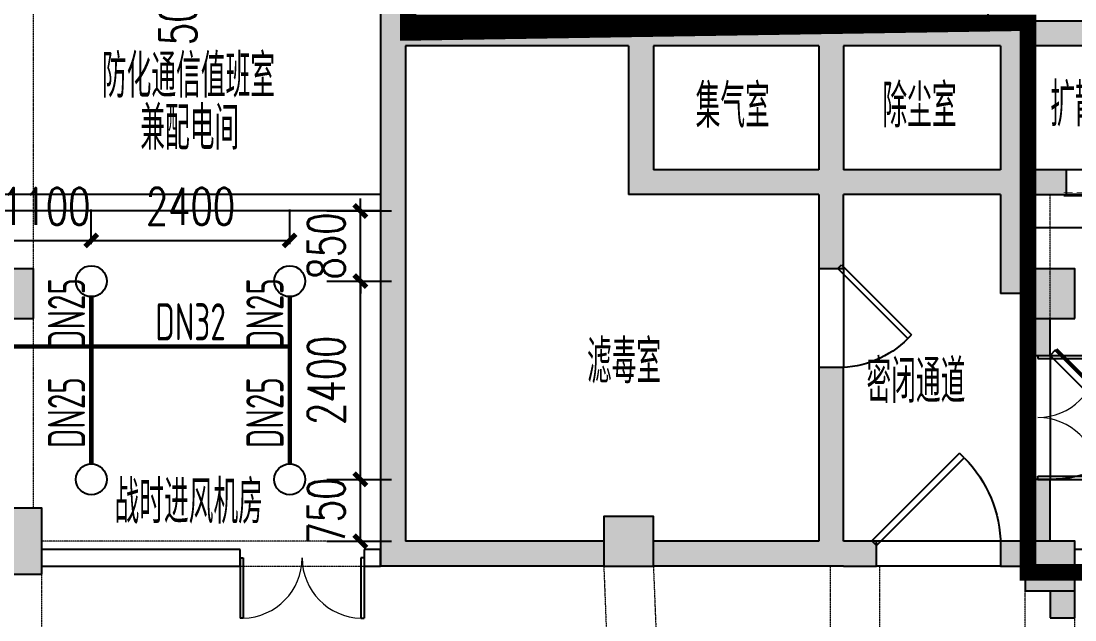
# Model space of a CAD drawing. Extents: x 6824721 to 16538177, y 2478193 to 6665639.
# Drawn here: x 8876364 to 8889114, y 2873499 to 2880751 of the extents above; entities that cross this region are included whole.
import ezdxf

# ---------------------------------------------------------------- set-up
doc = ezdxf.new("R2010")
doc.units = 0
doc.header["$LTSCALE"] = 10
doc.linetypes.add('DASH', pattern=[0.35, 0.25, -0.1])
doc.linetypes.add('排水', pattern=[1.1, 1, -0.1])
for name, color, linetype, lineweight in [('$0$A-PUB_HATCH', 8, 'Continuous', 0), ('GPS-污水', 2, '排水', 40), ('钢梁', 141, 'Continuous', 18)]:
    doc.layers.add(name, color=color, linetype=linetype, lineweight=lineweight)
for name, color, linetype in [('0-wo', 8, 'Continuous'), ('DOOR_FIRE', 4, 'Continuous'), ('PUB_HATCH', 8, 'Continuous'), ('S-梁-虚线', 4, 'DASH'), ('W-EQUIP_喷头', 7, 'Continuous'), ('W-PIPE-喷淋中', 6, 'Continuous'), ('W-TEXT_喷淋', 7, 'Continuous'), ('W-TWT_DIM', 3, 'Continuous'), ('WALL', 9, 'Continuous'), ('集水坑', 4, 'Continuous')]:
    doc.layers.add(name, color=color, linetype=linetype)
doc.styles.add('8B2_02', font='tssdeng.shx', dxfattribs={"width": 0.7, "bigfont": 'TSSDCHN.shx'})
doc.styles.add('_TCH_DIM_T3', font='SIMPLEX', dxfattribs={"width": 0.7058823529411765, "bigfont": 'GBCBIG'})
doc.styles.add('_TWT_PIPEDN', font='TSSDENG', dxfattribs={"width": 0.8, "height": 3.5, "bigfont": 'TSSDCHN'})
doc.styles.get("Standard").update_dxf_attribs({"font": 'TSSDENG.shx', "width": 0.7, "bigfont": 'TSSDCHN.shx'})
doc.dimstyles.new('_TWT_ARCH&&150', dxfattribs={"dimtxt": 446.25, "dimasz": 150, "dimexe": 375, "dimexo": 450, "dimgap": 189.375, "dimtad": 1, "dimdec": 0, "dimzin": 0, "dimdsep": 46, "dimtxsty": '_TCH_DIM_T3', "dimblk": 'ARCHTICK', "dimcen": 0.09, "dimclrt": 7, "dimazin": 2, "dimtfac": 1, "dimtdec": 0, "dimtix": 1, "dimtmove": 2, "dimatfit": 3, "dimfxl": 0, "dimtolj": 1, "dimtzin": 0, "dimarcsym": 0})

# ---------------------------------------------------------------- blocks, each defined once
blk = doc.blocks.new('$DorLib2D$00000002')
for p, q in [((-0.5, -5.684341886080802e-17), (-0.5000000000000007, 0.4875)), ((-0.4750000000000007, 0.4875), (-0.5000000000000007, 0.4875)), ((-0.475, -2.842170943040401e-17), (-0.4750000000000007, 0.4875)), ((0.475, -2.842170943040401e-17), (0.4750000000000007, 0.4875)), ((0.4750000000000007, 0.4875), (0.5000000000000007, 0.4875)), ((0.5, -5.684341886080802e-17), (0.5000000000000007, 0.4875)), ((-0.5, -5.684341886080802e-17), (-0.475, -2.842170943040401e-17)), ((0.5, -5.684341886080802e-17), (0.475, -2.842170943040401e-17))]:
    blk.add_line(p, q)
at = {"lineweight": 13}
for centre, start, end in [((-0.4875, -4.263256414560601e-17), 0, 88.53071641864632), ((0.4875, -4.263256414560601e-17), 91.4692835813537, 180)]:
    blk.add_arc(centre, 0.4875, start, end, dxfattribs=at)
blk = doc.blocks.new('A$C34047BB8')
at = {"layer": 'DOOR_FIRE', "xscale": 1500, "yscale": 1500, "zscale": 100, "rotation": 270}
blk.add_blockref('$DorLib2D$00000002', (0, -750), dxfattribs=at)
blk = doc.blocks.new('_FZH')
blk.add_lwpolyline([(-0.5, -0.5), (0.5, -0.5), (0.5, 0.5), (-0.5, 0.5)], close=True)
at = {"layer": 'PUB_HATCH'}
blk.add_solid([(-0.5, -0.5), (0.5, -0.5), (-0.5, 0.5), (0.5, 0.5)], dxfattribs=at)
blk = doc.blocks.new('$DorLib2D$00000081')
for p, q in [((-0.2071067811830289, 0.7737734478479581), (-0.1693944195197901, 0.8114858095112254)), ((0.5000000000035243, 0.06666666666140486), (-0.2071067811830289, 0.7737734478479581)), ((0.5377123616667632, 0.1043790283246722), (-0.1693944195197901, 0.8114858095112254)), ((0.5000000000035243, 0.06666666666140486), (0.5377123616666495, 0.1043790283246722))]:
    blk.add_line(p, q)
blk.add_arc((0.5000000000035243, 0.06666666666140486), 1, 135, 180)
blk = doc.blocks.new('$DorLib2D$00000084')
for p, q in [((-0.207106781192806, 0.8071067811842454), (-0.1599663291136721, 0.8542472332633508)), ((0.4999999999938609, 0.09999999999763531), (-0.2071067811926923, 0.8071067811842454)), ((0.4999999999938609, 0.09999999999763531), (0.5471404520728811, 0.1471404520767408))]:
    blk.add_line(p, q)
at = {"const_width": 0.03333333333333334}
blk.add_lwpolyline([(0.5471404520728811, 0.1471404520767408), (-0.1599663291136721, 0.8542472332634077)], dxfattribs=at)
blk.add_arc((0.4999999999938609, 0.09999999999763531), 1.000000000000078, 135, 180)
blk = doc.blocks.new('$DorLib2D$00000246')
at = {"color": 0}
for points, const_width in [([(-0.5750000000000668, 0.3213843020813272), (0.5749999999999389, 0.3213843020812561)], 0.05999999999999999), ([(-0.5750000000000668, 0.2465546332150694), (-0.3563932530413396, 0.2465546332150623)], 0.012), ([(-0.04221610894174432, 0.2465546332150694), (-0.2608228559004715, 0.2465546332150623)], 0.012), ([(0.2830520258359499, 0.2465546332150694), (0.06444527887722273, 0.2465546332150623)], 0.012), ([(0.5749999999999318, 0.2465546332150694), (0.3563932530412046, 0.2465546332150623)], 0.012)]:
    blk.add_lwpolyline(points, dxfattribs=dict(at, const_width=const_width))
blk = doc.blocks.new('$SB01_1')
h = blk.add_hatch(color=256)
h.dxf.hatch_style = 1
h.paths.add_polyline_path([(-0.3812676638073071, -0.3234732887503924), (0.4999999999998863, 0), (-0.3812676638073071, 0.3234732887503924)])
h.paths.add_polyline_path([(-0.0001048387097739578, -8.064516123340582e-06), (0.002330645161237044, -8.064516123340582e-06), (0.002330645161237044, 0.001008064516099694), (-0.0001048387097739578, 0.001008064516099694)], flags=24)
h.paths.add_polyline_path([(-0.0001370967742673201, -0.001674731182674805), (0.002620967741847835, -0.001674731182674805), (0.002620967741847835, -0.0006586021504517703), (-0.0001370967742673201, -0.0006586021504517703)], flags=24)
h.paths.add_polyline_path([(-0.0001693548388175259, -0.003341397849681016), (0.002653225806398041, -0.003341397849681016), (0.002653225806398041, -0.002325268817230608), (-0.0001693548388175259, -0.002325268817230608)], flags=24)
for p, q in [((0.4999999999998863, 0), (-0.3812676638073071, 0.3234732887503924)), ((-0.3812676638073071, 0.3234732887503924), (-0.3812676638073071, -0.3234732887503924)), ((0.4999999999998863, 0), (-0.3812676638073071, -0.3234732887503924))]:
    blk.add_line(p, q)
blk.add_circle((-1.13686837721616e-13, 0), 0.5)
at = {"flags": 1}
for tag, p in [('UNIT', (-1.13686837721616e-13, 0)), ('SPEC', (-1.13686837721616e-13, -0.001666666666551464)), ('WHAT', (-1.13686837721616e-13, -0.003333333333330302))]:
    blk.add_attdef(tag, p, '', height=0.001, dxfattribs=at)
blk = doc.blocks.new('人防集水坑')
at = {"layer": 'GPS-污水', "color": 8, "linetype": '排水', "const_width": 35}
for points in [[(307486.0481370105, 701150.6928922309), (307284.2708376832, 701150.6928922309)], [(307486.0481370105, 700450.6928922309), (307284.2708376832, 700450.6928922309)]]:
    blk.add_lwpolyline(points, dxfattribs=at)
at = {"layer": 'GPS-污水', "color": 8, "linetype": '排水'}
for centre in [(307561.0481370105, 701150.6928922309), (307561.0481370105, 700450.6928922309)]:
    blk.add_circle(centre, 75, dxfattribs=at)
at = {"layer": '集水坑', "color": 8, "linetype": 'DASH', "ltscale": 0.5}
blk.add_lwpolyline([(306241.0481370105, 700050.6928922309), (306241.0481370105, 701550.6928922309), (307741.0481370105, 701550.6928922309), (307741.0481370105, 700050.6928922309)], close=True, dxfattribs=at)
at = {"layer": '集水坑', "color": 8, "linetype": 'Continuous', "ltscale": 0.5}
for points in [[(306641.0481370101, 701500.69289223), (306641.0481370105, 700800.69289223), (307341.0481370105, 700800.6928922309), (307341.0481370101, 701500.69289223)], [(306641.048137011, 700800.6928922309), (306641.0481370115, 700100.6928922309), (307341.0481370115, 700100.6928922319), (307341.048137011, 700800.6928922309)]]:
    blk.add_lwpolyline(points, close=True, dxfattribs=at)
at = {"layer": '集水坑', "color": 8, "linetype": 'DASH', "ltscale": 0.5}
for points in [[(307341.0481370105, 700800.6928922309), (307236.8605864012, 701396.5053416191), (306641.0481370101, 701500.69289223)], [(307347.0798292931, 700100.6928922319), (307242.8922786838, 700696.5053416201), (306647.0798292926, 700800.6928922309)]]:
    blk.add_lwpolyline(points, dxfattribs=at)
at = {"layer": '$0$A-PUB_HATCH', "color": 8, "linetype": '排水', "xscale": -480.0000000000002, "yscale": 480.0000000000002, "zscale": 480.0000000000002, "rotation": 176.2535374729293}
for p in [(307044.7837274261, 701164.189772345, 0.02863582927995084), (307044.7837274261, 700464.189772345, 0.02863582927995084)]:
    blk.add_blockref('$SB01_1', p, dxfattribs=at)
blk = doc.blocks.new('42pk')
at = {"layer": '集水坑', "color": 8, "linetype": 'Continuous', "rotation": 270}
blk.add_blockref('人防集水坑', (-110459.3064093821, 1088265.665583259), dxfattribs=at)
blk = doc.blocks.new('jkytk')
at = {"layer": 'WALL', "color": 1, "const_width": 200}
for points in [[(8519063.807507895, 2958073.34238134), (8600963.807507895, 2958076.513839355), (8600963.807507895, 2890958.573294519), (8590563.807507895, 2883869.154031533, -0.1968166881073242), (8587964.052414037, 2882720.695996622), (8583163.80751678, 2882720.695996622), (8583163.80752281, 2889376.513839814), (8575663.80750789, 2889376.513839814), (8575663.80750789, 2890076.513839814), (8570863.807499006, 2890076.513839814), (8570863.807499006, 2892501.513839818), (8561863.807516782, 2892501.513839814), (8561863.807516793, 2894776.513839815), (8566138.807507792, 2894776.513839814), (8566138.807507792, 2912951.513839923), (8537788.8075079, 2912951.513834818), (8537788.958008217, 2943776.513839814), (8519063.807507895, 2943773.342381799), (8519063.253761258, 2958073.342359897)], [(8498934.517909504, 2895326.034996376), (8528588.807516782, 2895401.513839818), (8528588.80751678, 2885651.513839818), (8531938.80751678, 2885651.513839818), (8531938.80751678, 2887851.513839814), (8537788.80750789, 2887851.513839814), (8537788.8075079, 2912951.513834818), (8566138.807516681, 2912951.513834814), (8566138.80751668, 2894776.513839817), (8561863.807516793, 2894776.513839817), (8561863.807516782, 2892501.513839818), (8570863.807507895, 2892501.513839818), (8570863.807507895, 2890076.513839818), (8575663.807507887, 2890076.513839973), (8575663.807507891, 2889376.513839655), (8583163.80751678, 2889376.513839851), (8583163.80751678, 2882719.91818619), (8587793.421033932, 2882719.91818619, 0.2086610513725415)]]:
    blk.add_lwpolyline(points, format="xyb", dxfattribs=at)
blk = doc.blocks.new('LIANGMOBAN')
at = {"layer": 'S-梁-虚线', "color": 8, "lineweight": 18}
for p, q in [((2007041.350993063, 163778.4659268088), (2007041.350993063, 172178.4659268088)), ((2019541.350995549, 164978.4659265653), (2020041.350995549, 164978.4659265653)), ((2019041.350998031, 163178.4659266907), (2019041.35099803, 164678.4659267029)), ((2019341.350998015, 163178.4659266907), (2019341.350998014, 164678.4659267032)), ((2019541.350995549, 164678.4659265657), (2020041.350995549, 164678.4659265657)), ((2016541.350993062, 163781.1700624302), (2016541.350993062, 162581.1700624274)), ((2016841.350993062, 162581.1700624274), (2016841.350993062, 163781.1700624302)), ((2007041.350993063, 160878.4659268088), (2007041.350993063, 163178.4659268088)), ((2019041.350998333, 162728.4659265594), (2019041.350998333, 161228.4659265658)), ((2019341.350997713, 161228.4659265658), (2019341.350992753, 162728.4659265594)), ((2011291.350993053, 160478.4659268088), (2007141.350993063, 160478.4659268088)), ((2018741.350993076, 160478.4659265648), (2017241.350993069, 160478.4659268089)), ((2019041.350962101, 156825.6345114916), (2019041.350962101, 160478.465926809)), ((2007141.350993063, 160178.4659268088), (2011291.350993052, 160178.4659268088)), ((2013941.35095714, 160178.4659261057), (2014241.350957125, 152553.4659617887)), ((2014540.887104297, 160202.0542336441), (2014673.729848078, 156825.6345114916)), ((2016682.321312733, 156825.6345114916), (2016682.321312733, 160178.4659265639)), ((2017197.061144777, 160178.4659265642), (2018741.350993076, 160178.4659265642)), ((2017282.321312733, 156825.6345114916), (2017282.321312733, 160178.465926809)), ((2007141.350993063, 151878.4659268088), (2007141.350993063, 160078.4659268088)), ((2019641.350962101, 151778.4659268097), (2019641.350962101, 159878.465926809))]:
    blk.add_line(p, q, dxfattribs=at)
blk = doc.blocks.new('_ArchTick')
at = {"color": 0, "linetype": 'ByBlock', "const_width": 0.4}
blk.add_lwpolyline([(-0.5, -0.5), (0.5, 0.5)], dxfattribs=at)
blk = doc.blocks.new('*D718')
at = {"layer": 'Defpoints', "color": 0, "transparency": 16777216}
for p in [(8877214.083975635, 2878094.638426935), (8876114.084019639, 2877601.476989341), (8877214.083975635, 2877601.477181671)]:
    blk.add_point(p, dxfattribs=at)
at = {"layer": 'W-TWT_DIM', "color": 0, "lineweight": -2, "transparency": 16777216}
for p, q in [((8876114.084019639, 2878051.476989341), (8876114.084019639, 2878469.638426935)), ((8877214.083975635, 2878051.477181671), (8877214.083975635, 2878469.638426935)), ((8876114.084019639, 2878094.638426935), (8875964.084019639, 2878094.638426935)), ((8876114.084019639, 2878094.638426935), (8877214.083975635, 2878094.638426935)), ((8877214.083975635, 2878094.638426935), (8877364.083975635, 2878094.638426935))]:
    blk.add_line(p, q, dxfattribs=at)
at = {"layer": 'W-TWT_DIM', "color": 0, "lineweight": -2, "transparency": 16777216, "xscale": 150, "yscale": 150, "zscale": 150}
blk.add_blockref('_ArchTick', (8876114.084019639, 2878094.638426935), dxfattribs=at)
at = {"layer": 'W-TWT_DIM', "color": 0, "lineweight": -2, "transparency": 16777216, "xscale": 150, "yscale": 150, "zscale": 150, "rotation": 180}
blk.add_blockref('_ArchTick', (8877214.083975635, 2878094.638426935), dxfattribs=at)
at = {"layer": 'W-TWT_DIM', "color": 7, "transparency": 16777216, "insert": (8876664.083997637, 2878507.138426935), "char_height": 446.25, "attachment_point": 5, "style": '_TCH_DIM_T3'}
blk.add_mtext('\\A1;1100', dxfattribs=at)
blk = doc.blocks.new('*D719')
at = {"layer": 'Defpoints', "color": 0, "transparency": 16777216}
for p in [(8879614.083975635, 2878094.638732915), (8877214.083975635, 2877601.477181671), (8879614.083975635, 2877601.4776013)]:
    blk.add_point(p, dxfattribs=at)
at = {"layer": 'W-TWT_DIM', "color": 0, "lineweight": -2, "transparency": 16777216}
for p, q in [((8877214.083975635, 2878051.477181671), (8877214.083975635, 2878469.638732915)), ((8879614.083975635, 2878051.4776013), (8879614.083975635, 2878469.638732915)), ((8877214.083975635, 2878094.638732915), (8879614.083975635, 2878094.638732915))]:
    blk.add_line(p, q, dxfattribs=at)
at = {"layer": 'W-TWT_DIM', "color": 0, "lineweight": -2, "transparency": 16777216, "xscale": 150, "yscale": 150, "zscale": 150, "rotation": 180}
blk.add_blockref('_ArchTick', (8877214.083975635, 2878094.638732915), dxfattribs=at)
at = {"layer": 'W-TWT_DIM', "color": 0, "lineweight": -2, "transparency": 16777216, "xscale": 150, "yscale": 150, "zscale": 150}
blk.add_blockref('_ArchTick', (8879614.083975635, 2878094.638732915), dxfattribs=at)
at = {"layer": 'W-TWT_DIM', "color": 7, "transparency": 16777216, "insert": (8878414.083975635, 2878507.138732915), "char_height": 446.25, "attachment_point": 5, "style": '_TCH_DIM_T3'}
blk.add_mtext('\\A1;2400', dxfattribs=at)
blk = doc.blocks.new('*D720')
at = {"layer": 'Defpoints', "color": 0, "transparency": 16777216}
for p in [(8879614.083975635, 2875201.4776013), (8880468.863207225, 2875201.4776013), (8879614.083975635, 2874451.476989448)]:
    blk.add_point(p, dxfattribs=at)
at = {"layer": 'W-TWT_DIM', "color": 0, "lineweight": -2, "transparency": 16777216}
for p, q in [((8880064.083975635, 2875201.4776013), (8880843.863207225, 2875201.4776013)), ((8880468.863207225, 2874451.476989448), (8880468.863207225, 2875201.4776013)), ((8880064.083975635, 2874451.476989448), (8880843.863207225, 2874451.476989448))]:
    blk.add_line(p, q, dxfattribs=at)
at = {"layer": 'W-TWT_DIM', "color": 0, "lineweight": -2, "transparency": 16777216, "xscale": 150, "yscale": 150, "zscale": 150}
for p, rotation in [((8880468.863207225, 2875201.4776013), 90), ((8880468.863207225, 2874451.476989448), 270)]:
    blk.add_blockref('_ArchTick', p, dxfattribs=dict(at, rotation=rotation))
at = {"layer": 'W-TWT_DIM', "color": 7, "transparency": 16777216, "insert": (8880056.363207225, 2874816.961719368), "char_height": 446.25, "attachment_point": 5, "rotation": 90, "style": '_TCH_DIM_T3'}
blk.add_mtext('\\A1;750', dxfattribs=at)
blk = doc.blocks.new('*D721')
at = {"layer": 'Defpoints', "color": 0, "transparency": 16777216}
for p in [(8879614.083975635, 2877601.4776013), (8880468.863207225, 2877601.4776013), (8879614.083975635, 2875201.4776013)]:
    blk.add_point(p, dxfattribs=at)
at = {"layer": 'W-TWT_DIM', "color": 0, "lineweight": -2, "transparency": 16777216}
for p, q in [((8880064.083975635, 2877601.4776013), (8880843.863207225, 2877601.4776013)), ((8880468.863207225, 2875201.4776013), (8880468.863207225, 2877601.4776013)), ((8880064.083975635, 2875201.4776013), (8880843.863207225, 2875201.4776013))]:
    blk.add_line(p, q, dxfattribs=at)
at = {"layer": 'W-TWT_DIM', "color": 0, "lineweight": -2, "transparency": 16777216, "xscale": 150, "yscale": 150, "zscale": 150}
for p, rotation in [((8880468.863207225, 2877601.4776013), 90), ((8880468.863207225, 2875201.4776013), 270)]:
    blk.add_blockref('_ArchTick', p, dxfattribs=dict(at, rotation=rotation))
at = {"layer": 'W-TWT_DIM', "color": 7, "transparency": 16777216, "insert": (8880056.363207225, 2876401.477601301), "char_height": 446.25, "attachment_point": 5, "rotation": 90, "style": '_TCH_DIM_T3'}
blk.add_mtext('\\A1;2400', dxfattribs=at)
blk = doc.blocks.new('*D722')
at = {"layer": 'Defpoints', "color": 0, "transparency": 16777216}
for p in [(8879614.083975635, 2878451.47698934), (8880468.863207225, 2878451.47698934), (8879614.083975635, 2877601.4776013)]:
    blk.add_point(p, dxfattribs=at)
at = {"layer": 'W-TWT_DIM', "color": 0, "lineweight": -2, "transparency": 16777216}
for p, q in [((8880468.863207225, 2878451.47698934), (8880468.863207225, 2878601.47698934)), ((8880064.083975635, 2878451.47698934), (8880843.863207225, 2878451.47698934)), ((8880468.863207225, 2877601.4776013), (8880468.863207225, 2878451.47698934)), ((8880064.083975635, 2877601.4776013), (8880843.863207225, 2877601.4776013)), ((8880468.863207225, 2877601.4776013), (8880468.863207225, 2877451.4776013))]:
    blk.add_line(p, q, dxfattribs=at)
at = {"layer": 'W-TWT_DIM', "color": 0, "lineweight": -2, "transparency": 16777216, "xscale": 150, "yscale": 150, "zscale": 150}
for p, rotation in [((8880468.863207225, 2878451.47698934), 270), ((8880468.863207225, 2877601.4776013), 90)]:
    blk.add_blockref('_ArchTick', p, dxfattribs=dict(at, rotation=rotation))
at = {"layer": 'W-TWT_DIM', "color": 7, "transparency": 16777216, "insert": (8880056.363207225, 2878026.477295321), "char_height": 446.25, "attachment_point": 5, "rotation": 90, "style": '_TCH_DIM_T3'}
blk.add_mtext('\\A1;850', dxfattribs=at)
blk = doc.blocks.new('*D725')
at = {"layer": 'Defpoints', "color": 0, "transparency": 16777216}
for p in [(8877714.083965495, 2881951.476287981), (8878675.366601815, 2881951.476287981), (8877714.083965495, 2881451.476989031)]:
    blk.add_point(p, dxfattribs=at)
at = {"layer": 'W-TWT_DIM', "color": 0, "lineweight": -2, "transparency": 16777216}
for p, q in [((8878164.083965495, 2881951.476287981), (8879050.366601815, 2881951.476287981)), ((8878675.366601815, 2881451.476989031), (8878675.366601815, 2881951.476287981)), ((8878164.083965495, 2881451.476989031), (8879050.366601815, 2881451.476989031))]:
    blk.add_line(p, q, dxfattribs=at)
at = {"layer": 'W-TWT_DIM', "color": 0, "lineweight": -2, "transparency": 16777216, "xscale": 150, "yscale": 150, "zscale": 150}
for p, rotation in [((8878675.366601815, 2881951.476287981), 90), ((8878675.366601815, 2881451.476989031), 270)]:
    blk.add_blockref('_ArchTick', p, dxfattribs=dict(at, rotation=rotation))
at = {"layer": 'W-TWT_DIM', "color": 7, "transparency": 16777216, "insert": (8878262.866601815, 2880863.267617276), "char_height": 446.25, "attachment_point": 5, "rotation": 90, "style": '_TCH_DIM_T3'}
blk.add_mtext('\\A1;500', dxfattribs=at)
blk = doc.blocks.new('$TwtSys$00000125')
blk.add_circle((0, 0, 1e-08), 1)

msp = doc.modelspace()

# ---------------------------------------------------------------- hatches: boundary and pattern name
at = {"layer": '0-wo'}
for points in [[(8881014.083965495, 2881451.476917723), (8880714.083965495, 2881151.476917723), (8880714.083965492, 2880451.476917724), (8880914.083965493, 2880551.476917723), (8881014.083965495, 2880751.476917723)], [(8883714.083965344, 2880451.476917723), (8883714.083965344, 2880751.476917723), (8881014.083965495, 2880751.476917723), (8880914.083965493, 2880551.476917723), (8881014.083965492, 2880451.476917723)], [(8883914.083965492, 2880551.476917723), (8884014.083965492, 2880751.476917723), (8883714.083965344, 2880751.476917723), (8883714.083965344, 2880451.476917723)], [(8886214.083965499, 2880551.476917724), (8886314.083965499, 2880751.476917723), (8884014.083965492, 2880751.476917723), (8883914.083965492, 2880551.476917723), (8884014.083965492, 2880451.476917723), (8886014.083965499, 2880451.476917723)], [(8888414.083970457, 2880551.476917724), (8888514.083970457, 2880751.476917723), (8886314.083965499, 2880751.476917723), (8886214.083965499, 2880551.476917724), (8886314.083965497, 2880451.476917725), (8888214.083970457, 2880451.476917725)], [(8890214.083965497, 2880551.476917724), (8890314.083965499, 2880751.476917723), (8888514.083970455, 2880751.476917723), (8888414.083970457, 2880551.476917724), (8888514.083970457, 2880451.476917725), (8890014.083965499, 2880451.476917725)], [(8880914.083965493, 2880551.476917723), (8880714.083965492, 2880451.476917724), (8880714.083965492, 2878551.476917723), (8881014.083965492, 2878551.476917723), (8881014.083965492, 2880451.476917723)], [(8883914.083965492, 2880551.476917723), (8883714.083965492, 2880451.476917722), (8883714.083965492, 2878651.476917724), (8884014.083965492, 2878951.476917722), (8884014.083965492, 2880451.476917723)], [(8886214.083965499, 2880551.476917724), (8886014.083965499, 2880451.476917723), (8886014.083965499, 2878951.476917722), (8886164.083965499, 2878801.476917724), (8886314.083965497, 2878951.476917725), (8886314.083965497, 2880451.476917725)], [(8888414.083970457, 2880551.476917724), (8888214.083970457, 2880451.476917725), (8888214.083970457, 2878951.476917725), (8888364.083970457, 2878801.476917724), (8888514.083970457, 2878951.476917724), (8888514.083970457, 2880451.476917725)], [(8886164.083965499, 2878801.476917724), (8886014.083965499, 2878951.476917722), (8884014.083965492, 2878951.476917722), (8883714.083965492, 2878651.476917724), (8886014.083965499, 2878651.476917724)], [(8888364.083970457, 2878801.476917724), (8888214.083970457, 2878951.476917725), (8886314.083965497, 2878951.476917725), (8886164.083965499, 2878801.476917724), (8886314.083965497, 2878651.476917723), (8888214.083970455, 2878651.476917723)], [(8888514.08397046, 2878651.476917723), (8889014.083967982, 2878651.476917723), (8889014.083967982, 2878951.476917726), (8888514.083970457, 2878951.476917724), (8888364.083970457, 2878801.476917724)], [(8886014.083965499, 2878651.476917724), (8886014.083965497, 2877754.181053343), (8886314.083965499, 2877754.181053343), (8886314.083965497, 2878651.476917723), (8886164.083965499, 2878801.476917724)], [(8888514.083965499, 2877451.476917723), (8888514.08397046, 2877751.476917723), (8888514.08397046, 2878651.476917723), (8888364.083970457, 2878801.476917724), (8888214.083970455, 2878651.476917723), (8888214.083970457, 2877451.476917723)], [(8881014.083965492, 2878551.476917723), (8880714.083965492, 2878551.476917723), (8880714.083965492, 2874151.476917723), (8881014.083965492, 2874451.476917722)], [(8888814.08397046, 2877151.476917723), (8888514.083970457, 2877151.476917723), (8888514.083970457, 2876701.476917721), (8888814.08397046, 2876701.476917721)], [(8886314.083965499, 2874451.476917723), (8886314.083965499, 2876554.181053343), (8886014.083965497, 2876554.181053343), (8886014.083965499, 2874451.476917723), (8886214.083965499, 2874351.476917723)], [(8888514.08397229, 2874451.476917265), (8888814.083968204, 2874451.476917265), (8888814.08397046, 2875201.476917725), (8888514.083970457, 2875201.476917725)], [(8883414.083965499, 2874151.476917723), (8883414.083965499, 2874451.476917723), (8881014.083965492, 2874451.476917722), (8880714.083965492, 2874151.476917723)], [(8886214.083965499, 2874351.476917723), (8886014.083965499, 2874451.476917723), (8884014.083965499, 2874451.476917723), (8884014.083965499, 2874151.476917723), (8886314.083965499, 2874151.476917723)], [(8886314.083965499, 2874151.476917723), (8886714.0839655, 2874151.476917723), (8886714.0839655, 2874451.476917723), (8886314.083965499, 2874451.476917723), (8886214.083965499, 2874351.476917723)], [(8888514.083934534, 2874151.476917723), (8888514.083934534, 2874451.476917723), (8888214.083965499, 2874451.476917723), (8888214.083965499, 2874151.476917723)], [(8889114.083934534, 2873851.476917265), (8888814.083966447, 2873851.476917265), (8888814.083965499, 2873526.476953392), (8889114.083965497, 2873526.476953392)]]:
    msp.add_hatch(color=8, dxfattribs=at).paths.add_polyline_path(points)

# ---------------------------------------------------------------- linework, layer by layer
at = {"layer": '0-wo', "color": 8}
for p, q in [((8881014.083965495, 2881451.476917723), (8881014.083965495, 2880751.476917723)), ((8880714.083965495, 2881151.476917723), (8880714.083965492, 2880451.476917724)), ((8883714.083965344, 2880751.476917723), (8881014.083965495, 2880751.476917723)), ((8884014.083965492, 2880751.476917723), (8883714.083965344, 2880751.476917723)), ((8886314.083965499, 2880751.476917723), (8884014.083965492, 2880751.476917723)), ((8888514.083970457, 2880751.476917723), (8886314.083965499, 2880751.476917723)), ((8890314.083965499, 2880751.476917723), (8888514.083970455, 2880751.476917723)), ((8880714.083965492, 2880451.476917724), (8880714.083965492, 2878551.476917723)), ((8881014.083965492, 2880451.476917723), (8881014.083965492, 2878551.476917723)), ((8883714.083965344, 2880451.476917723), (8881014.083965492, 2880451.476917723)), ((8883714.083965492, 2880451.476917722), (8883714.083965492, 2878651.476917724)), ((8886014.083965499, 2880451.476917723), (8884014.083965492, 2880451.476917723)), ((8884014.083965492, 2880451.476917723), (8884014.083965492, 2878951.476917722)), ((8886014.083965499, 2880451.476917723), (8886014.083965499, 2878951.476917722)), ((8886314.083965497, 2880451.476917725), (8886314.083965497, 2878951.476917725)), ((8888214.083970457, 2880451.476917725), (8886314.083965497, 2880451.476917725)), ((8888214.083970457, 2880451.476917725), (8888214.083970457, 2878951.476917725)), ((8888514.083970457, 2880451.476917725), (8888514.083970457, 2878951.476917724)), ((8890014.083965499, 2880451.476917725), (8888514.083970457, 2880451.476917725)), ((8886014.083965499, 2878951.476917722), (8884014.083965492, 2878951.476917722)), ((8888214.083970457, 2878951.476917725), (8886314.083965497, 2878951.476917725)), ((8889014.083967982, 2878951.476917726), (8888514.083970457, 2878951.476917724)), ((8889014.083967982, 2878651.476917723), (8889014.083967982, 2878951.476917726)), ((8889514.083967982, 2878951.476917723), (8889014.083967982, 2878951.476917723)), ((8880714.083965492, 2878651.476917723), (8876114.083965497, 2878651.476917723)), ((8886014.083965499, 2878651.476917724), (8883714.083965492, 2878651.476917724)), ((8886014.083965499, 2878651.476917724), (8886014.083965497, 2877754.181053343)), ((8888214.083970455, 2878651.476917723), (8886314.083965497, 2878651.476917723)), ((8886314.083965499, 2877754.181053343), (8886314.083965497, 2878651.476917723)), ((8888214.083970455, 2878651.476917723), (8888214.083970457, 2877451.476917723)), ((8888514.08397046, 2878651.476917723), (8889014.083967982, 2878651.476917723)), ((8888514.08397046, 2878651.476917723), (8888514.08397046, 2877751.476917725)), ((8889514.083967982, 2878651.476917723), (8889014.083967982, 2878651.476917723)), ((8880714.083965492, 2878551.476917723), (8880714.083965492, 2874151.476917723)), ((8881014.083965492, 2878551.476917723), (8881014.083965492, 2874451.476917722)), ((8880714.083965492, 2878451.476917723), (8876114.083965495, 2878451.476917723)), ((8888514.083970448, 2878251.476917726), (8890014.083965488, 2878251.476917726)), ((8886014.083965497, 2877754.181053343), (8886314.083965499, 2877754.181053343)), ((8886014.083965499, 2877754.181053342), (8886014.083965499, 2876554.181053342)), ((8886314.083965499, 2877754.181053342), (8886314.083965499, 2876554.181053342)), ((8888514.083970457, 2877451.476917723), (8888214.083970457, 2877451.476917723)), ((8888514.083970463, 2877151.476917725), (8888514.083970457, 2876701.476917721)), ((8888814.08397046, 2876701.476917721), (8888814.083970457, 2877151.476917725)), ((8888514.083970457, 2876701.476917721), (8888814.08397046, 2876701.476917721)), ((8888514.083970457, 2876701.476917723), (8888514.083970457, 2875201.476917723)), ((8888814.083970457, 2876701.476917723), (8888814.083970457, 2875201.476917723)), ((8886314.083965499, 2876554.181053343), (8886014.083965497, 2876554.181053343)), ((8886014.083965497, 2876554.181053343), (8886014.083965499, 2874451.476917723)), ((8886314.083965499, 2874451.476917723), (8886314.083965499, 2876554.181053343)), ((8888814.08397046, 2875201.476917725), (8888514.083970457, 2875201.476917725)), ((8888514.083970457, 2875201.476917725), (8888514.083970457, 2874451.476917723)), ((8888814.083970457, 2874451.476912763), (8888814.08397046, 2875201.476917725)), ((8883414.083965499, 2874451.476917722), (8881014.083965492, 2874451.476917722)), ((8886014.083965499, 2874451.476917723), (8884014.083965499, 2874451.476917723)), ((8886714.0839655, 2874451.476917723), (8886314.083965499, 2874451.476917723)), ((8888214.0839655, 2874451.476917723), (8886714.0839655, 2874451.476917723)), ((8886714.0839655, 2874151.476917723), (8886714.0839655, 2874451.476917723)), ((8888514.083970457, 2874451.476917723), (8888214.083965499, 2874451.476917723)), ((8888214.083965499, 2874451.476917723), (8888214.083965499, 2874151.476917723)), ((8879014.083965478, 2874351.476917724), (8876614.083929574, 2874351.476917724)), ((8879014.083965478, 2874151.476917723), (8879014.083965478, 2874351.476917724)), ((8880714.083965492, 2874351.476917723), (8880514.083965478, 2874351.476917724)), ((8880514.083965478, 2874351.476917724), (8880514.083965478, 2874151.476917723)), ((8880714.083965492, 2874151.476917723), (8880714.083965492, 2874351.476917723)), ((8892714.0839655, 2874351.47691773), (8889114.083934536, 2874351.47691775)), ((8876614.083929574, 2874151.476917724), (8879014.083965478, 2874151.476917723)), ((8880514.083965478, 2874151.476917723), (8880714.083965492, 2874151.476917723)), ((8883414.083965499, 2874151.476917723), (8880714.083965492, 2874151.476917723)), ((8886314.083965499, 2874151.476917723), (8884014.083965499, 2874151.476917723)), ((8886314.083965499, 2874151.476917723), (8886714.0839655, 2874151.476917723)), ((8888214.0839655, 2874151.476917723), (8886714.0839655, 2874151.476917723)), ((8888214.083965499, 2874151.476917723), (8888514.083934536, 2874151.476917726)), ((8889114.083965497, 2874151.47691775), (8892714.083965499, 2874151.476917729)), ((8888814.0839655, 2873851.47691726), (8888814.083965499, 2873526.476953392)), ((8889114.083965497, 2873526.476953392), (8889114.083965497, 2873851.47691726)), ((8888814.083965499, 2873526.476953392), (8889114.083965497, 2873526.476953392))]:
    msp.add_line(p, q, dxfattribs=at)
at = {"layer": 'W-PIPE-喷淋中', "ltscale": 1.5, "const_width": 52.5}
for points in [[(8877214.083977873, 2877413.977181671), (8877214.083985085, 2876809.056783399)], [(8879614.083977873, 2877413.9776013), (8879614.083985085, 2876809.056782216)], [(8873920.23742022, 2876809.056783364), (8877214.083985616, 2876809.056783364)], [(8877214.083985616, 2876809.056783364), (8879614.083983988, 2876809.056783364)], [(8877214.083985085, 2876809.056783399), (8877214.08400202, 2875388.977181671)], [(8879614.083985085, 2876809.056782216), (8879614.08400202, 2875388.9776013)]]:
    msp.add_lwpolyline(points, dxfattribs=at)

# ---------------------------------------------------------------- block references
msp.add_blockref('jkytk', (305383.7301502675, -8645.8069593166))
at = {"layer": '0-wo'}
msp.add_blockref('42pk', (8298472.697482649, 2100226.859471475), dxfattribs=at)
at = {"layer": '0-wo', "color": 8}
for name, p, xscale, yscale, zscale, rotation in [('$DorLib2D$00000246', (8889264.083967982, 2878801.476917723), -500, 500, 300, 180), ('_FZH', (8876214.083965499, 2877451.476917723), 600, 600, 600, 90), ('$DorLib2D$00000081', (8886164.083965499, 2877154.181053342), -1200, 1200, 300, 270), ('_FZH', (8888814.083965499, 2877451.476917723), 600, 600, 600, 90), ('$DorLib2D$00000084', (8888664.083970457, 2875951.476917723), -1500, 1500, 300, 270), ('$DorLib2D$00000081', (8887464.0839655, 2874301.476917723), 1500, -1500, 300, 180), ('_FZH', (8876214.083929574, 2874451.476917265), 800, 800, 800, 90), ('_FZH', (8883714.083965499, 2874451.476917723), 600, 600, 600, 90), ('_FZH', (8888814.083934534, 2874151.476917265), 600, 600, 600, 90), ('$DorLib2D$00000002', (8879764.083965482, 2874251.476917723), 1500, 1500, 200, 180)]:
    msp.add_blockref(name, p, dxfattribs=dict(at, xscale=xscale, yscale=yscale, zscale=zscale, rotation=rotation))
msp.add_blockref('A$C34047BB8', (8888664.083970457, 2876701.476917721), dxfattribs=at)
at = {"layer": 'W-EQUIP_喷头', "xscale": 187.5, "yscale": 187.5, "zscale": 187.5}
for p in [(8877214.083975635, 2877601.477181671), (8879614.083975635, 2877601.4776013), (8877214.084004255, 2875201.477181671), (8879614.084004255, 2875201.4776013)]:
    msp.add_blockref('$TwtSys$00000125', p, dxfattribs=at)
at = {"layer": '钢梁', "color": 6}
msp.add_blockref('LIANGMOBAN', (6869472.732972436, 2713973.010991618), dxfattribs=at)

# ---------------------------------------------------------------- texts
at = {"layer": '0-wo', "color": 6, "style": '8B2_02', "width": 0.6}
for s, p in [('防化通信值班室', (8877342.400140043, 2879824.766907041)), ('集气室', (8884525.472379077, 2879459.631259427)), ('除尘室', (8886785.627323598, 2879462.742685994)), ('扩散室', (8888816.294986056, 2879476.901817244)), ('兼配电间', (8877806.21903768, 2879192.569421179)), ('滤毒室', (8883210.374600226, 2876364.171764854)), ('密闭通道', (8886592.085262716, 2876126.368588918)), ('战时进风机房', (8877494.385087239, 2874665.322473265))]:
    msp.add_text(s, height=525, dxfattribs=at).set_placement(p)
at = {"layer": 'W-TEXT_喷淋', "style": '_TWT_PIPEDN', "width": 0.6400000000000001}
for p in [(8877139.08398036, 2876778.805444073), (8879539.08398036, 2876778.805653296), (8877139.08399467, 2875578.805444073), (8879539.083994672, 2875578.805653296)]:
    msp.add_text('DN25', height=450, rotation=90, dxfattribs=at).set_placement(p)
msp.add_text('DN32', height=450, dxfattribs=at).set_placement((8877987.62244634, 2876884.056783364))

# ---------------------------------------------------------------- dimensions: what is measured, and where the dimension line sits
at = {"layer": 'W-TWT_DIM'}
for base, p1, p2, picture, middle in [((8878675.366601815, 2881951.476287981), (8877714.083965495, 2881451.476989031), (8877714.083965495, 2881951.476287981), '*D725', (8878262.866601815, 2880863.267617276)), ((8880468.863207225, 2875201.4776013), (8879614.083975635, 2874451.476989448), (8879614.083975635, 2875201.4776013), '*D720', (8880056.363207225, 2874816.961719368))]:
    dim = msp.add_linear_dim(base=base, p1=p1, p2=p2, angle=90, dimstyle='_TWT_ARCH&&150', dxfattribs=at)
    dim.commit()
    dim.dimension.update_dxf_attribs({"geometry": picture, "text_midpoint": middle, "dimtype": 129})
for p1, p2, distance, picture, middle in [((8876114.084019639, 2877601.476989341), (8877214.083975635, 2877601.477181671), 493.1612452636398, '*D718', (8876664.083997637, 2878507.138426935)), ((8877214.083975635, 2877601.477181671), (8879614.083975635, 2877601.4776013), 493.1611316148116, '*D719', (8878414.083975635, 2878507.138732915)), ((8879614.083975635, 2877601.4776013), (8879614.083975635, 2878451.47698934), -854.7792315892874, '*D722', (8880056.363207225, 2878026.477295321)), ((8879614.083975635, 2875201.4776013), (8879614.083975635, 2877601.4776013), -854.7792315892875, '*D721', (8880056.363207225, 2876401.477601301))]:
    dim = msp.add_aligned_dim(p1=p1, p2=p2, distance=distance, dimstyle='_TWT_ARCH&&150', dxfattribs=at)
    dim.commit()
    dim.dimension.update_dxf_attribs({"geometry": picture, "text_midpoint": middle})

doc.saveas('drawing.dxf')
